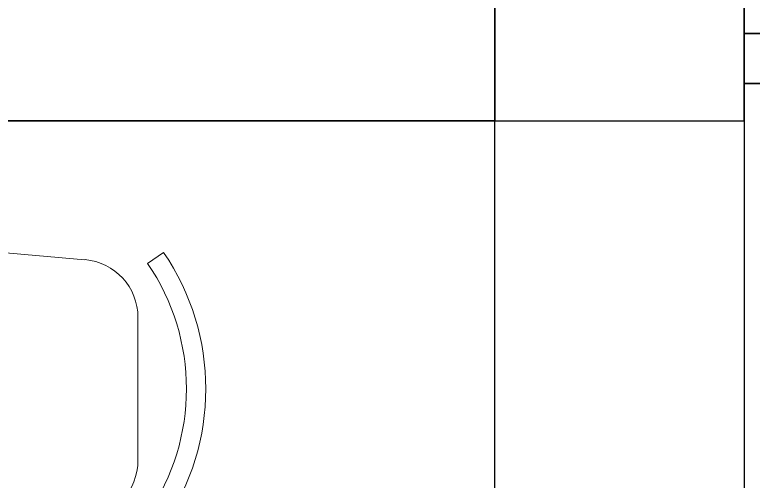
# Model space of a CAD drawing. Header units: millimetres. Extents: x 0 to 145404, y 0 to 194550.
# Drawn here: x 89706 to 90890, y 87368 to 88116 of the extents above; entities that cross this region are included whole.
import ezdxf

# ---------------------------------------------------------------- set-up
doc = ezdxf.new("R2010")
doc.units = ezdxf.units.MM
doc.layers.add('АР - мебель', color=7, linetype='Continuous', lineweight=9, true_color=0x787878)
for name, color, linetype, lineweight in [('АР - Монолит', 56, 'Continuous', 30), ('АР - Наружная стена', 144, 'Continuous', 30), ('АР - Перегородки 80', 32, 'Continuous', 30)]:
    doc.layers.add(name, color=color, linetype=linetype, lineweight=lineweight)

# ---------------------------------------------------------------- blocks, each defined once
blk = doc.blocks.new('ОГ78_на2персон_стол800х800')
for p, q in [((489.2, -172.3), (724.4, -192.8)), ((824.7, -198.8), (850.3, -181.3)), ((809.3, -285.3), (809.3, -514.7))]:
    blk.add_line(p, q)
for centre, radius, start, end in [((530.7, -400), 387.3, 325.6197, 34.3803), ((716.4, -285.3), 92.9, 0, 85.0303), ((530.7, -400), 356.3, 325.6197, 34.3803), ((716.4, -514.7), 92.9, 274.9697, 0)]:
    blk.add_arc(centre, radius, start, end)
blk = doc.blocks.new('Квартира 1С 3450 тип 9')
at = {"layer": 'АР - Монолит'}
blk.add_lwpolyline([(0, 3650), (0, 3450), (-6750, 3450), (-6750, 3650)], close=True, dxfattribs=at)
at = {"layer": 'АР - Наружная стена'}
blk.add_lwpolyline([(-7150, 3650), (-7150, 0), (-6750, 0), (-6750, 3650)], close=True, dxfattribs=at)
at = {"layer": 'АР - Перегородки 80'}
blk.add_lwpolyline([(-8350, 3590), (-8350, 3510), (-7150, 3510), (-7150, 3590)], close=True, dxfattribs=at)
at = {"layer": 'АР - мебель', "xscale": -1}
blk.add_blockref('ОГ78_на2персон_стол800х800', (-5369, 3420), dxfattribs=at)
blk = doc.blocks.new('Квартира 1С 3450 тип 9-1')
at = {"layer": 'АР - Монолит'}
blk.add_lwpolyline([(0, 0), (0, 200), (-6750, 200), (-6750, 0)], close=True, dxfattribs=at)
at = {"layer": 'АР - Наружная стена'}
blk.add_lwpolyline([(-7150, 0), (-7150, 3650), (-6750, 3650), (-6750, 0)], close=True, dxfattribs=at)
at = {"layer": 'АР - Перегородки 80'}
blk.add_lwpolyline([(-8350, 60), (-8350, 140), (-7150, 140), (-7150, 60)], close=True, dxfattribs=at)
blk = doc.blocks.new('V_Section_3')
for name, p in [('Квартира 1С 3450 тип 9-1', (7150, -15400)), ('Квартира 1С 3450 тип 9', (7150, -18850))]:
    blk.add_blockref(name, p)

msp = doc.modelspace()

# ---------------------------------------------------------------- block references
at = {"xscale": -1}
msp.add_blockref('V_Section_3', (90875.5, 103346.1, 0), dxfattribs=at)

doc.saveas('drawing.dxf')
